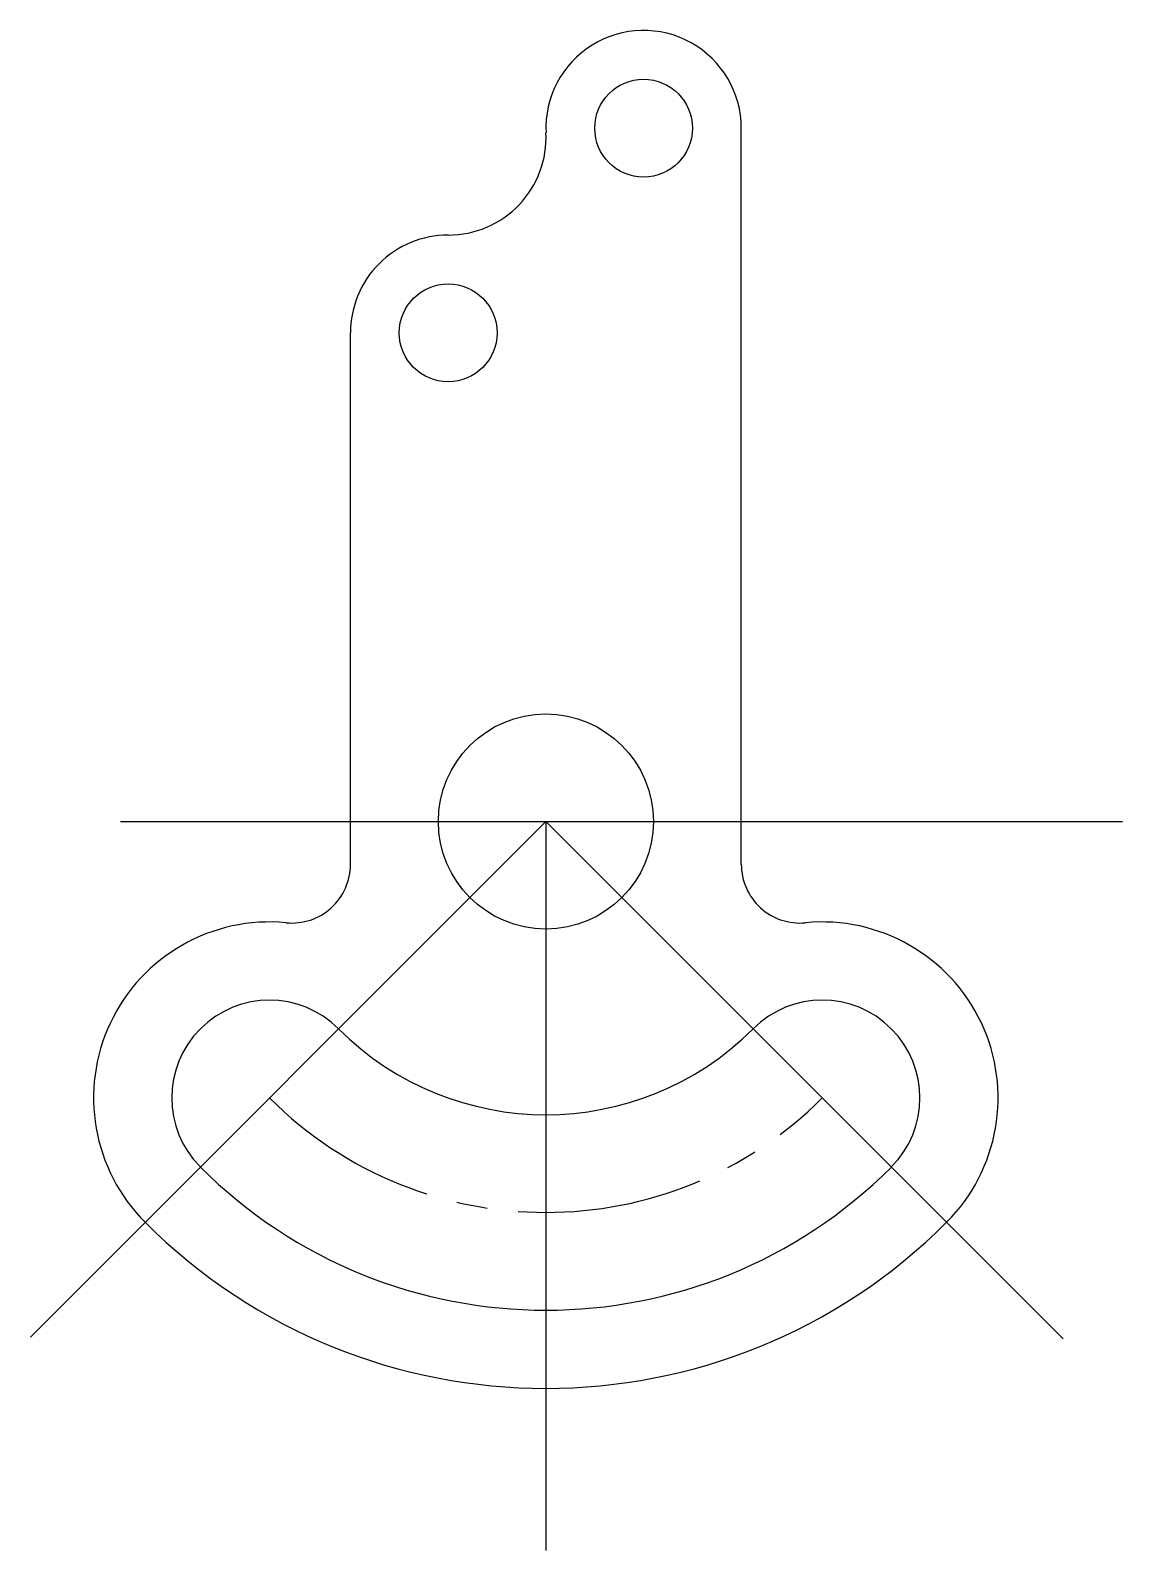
# Model space of a CAD drawing. Header units: millimetres. Extents: x 2791 to 2903, y 1181 to 1337.
import ezdxf

# ---------------------------------------------------------------- set-up
doc = ezdxf.new("R2010")
doc.units = ezdxf.units.MM
doc.linetypes.add('CENTER2', pattern=[28.575, 19.05, -3.175, 3.175, -3.175])

msp = doc.modelspace()

# ---------------------------------------------------------------- linework, layer by layer
for p, q in [((2863.5, 1251.35), (2863.5, 1326.68)), ((2823.5, 1251.35), (2823.5, 1305.74)), ((2843.5, 1255.74), (2790.75, 1202.99)), ((2799.97, 1255.74), (2902.52, 1255.74)), ((2843.5, 1255.74), (2896.44, 1202.8)), ((2843.5, 1255.74), (2843.5, 1181.14))]:
    msp.add_line(p, q)
for centre, radius in [((2853.5, 1326.68), 5), ((2833.5, 1305.74), 5), ((2843.5, 1255.74), 11)]:
    msp.add_circle(centre, radius)
for centre, radius, start, end in [((2853.5, 1326.68), 10, 0, 182.6997), ((2833.52, 1325.74), 10, 269.9364, 2.6997), ((2833.5, 1305.74), 10, 89.9364, 180), ((2817.5, 1251.35), 6, 264.5384, 0), ((2869.5, 1251.35), 6, 180, 275.4616), ((2815.21, 1227.46), 18, 84.5384, 225), ((2871.78, 1227.46), 18, 315, 95.4616), ((2815.21, 1227.46), 10, 45, 225), ((2871.78, 1227.46), 10, 315, 135), ((2843.5, 1255.74), 30, 225, 315), ((2843.5, 1255.74), 50, 225, 315), ((2843.5, 1255.74), 58, 225, 315)]:
    msp.add_arc(centre, radius, start, end)
at = {"linetype": 'CENTER2'}
msp.add_arc((2843.5, 1255.74), 40, 225, 315, dxfattribs=at)

doc.saveas('drawing.dxf')
